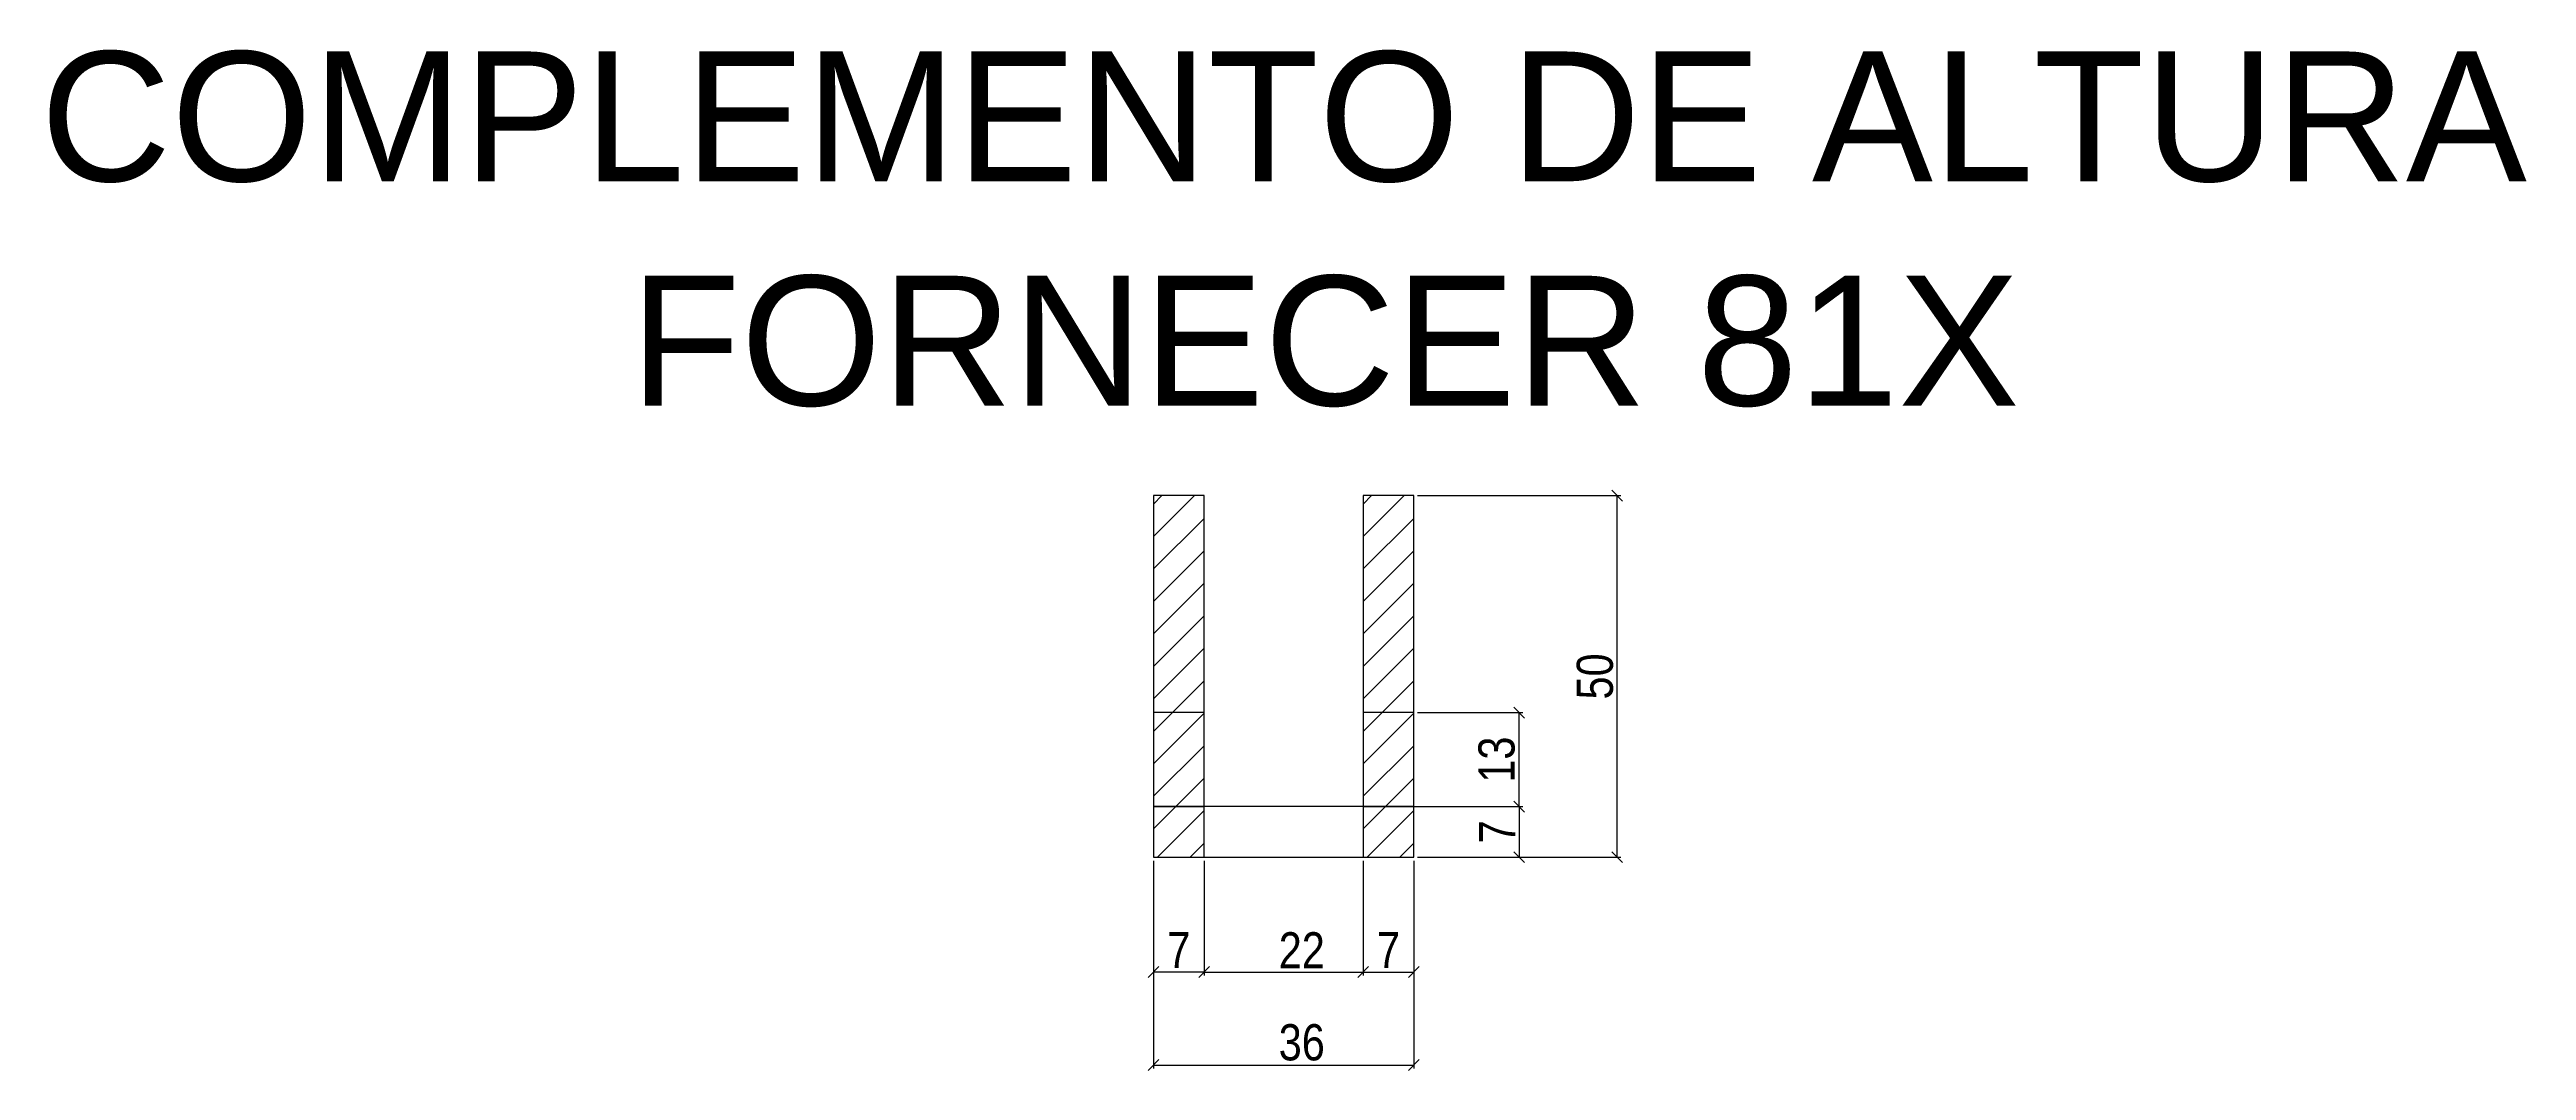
# Model space of a CAD drawing. Extents: x 15230 to 21256, y 3128 to 7338.
# Drawn here: x 17708 to 18393, y 4533 to 4815 of the extents above; entities that cross this region are included whole.
import ezdxf

# ---------------------------------------------------------------- set-up
doc = ezdxf.new("R2010")
doc.units = 0
doc.layers.add('COTA', color=241, linetype='Continuous')
doc.styles.add('COTA TECNICA 2X', font='techl___.ttf', dxfattribs={"height": 10})
doc.styles.add('R80-50', font='arial.ttf', dxfattribs={"height": 10})
doc.dimstyles.new('SECAO', dxfattribs={"dimscale": 0.333333, "dimtxt": 5, "dimasz": 9, "dimexe": 3, "dimexo": 3, "dimgap": 3, "dimtad": 1, "dimdec": 1, "dimlfac": 0.5, "dimzin": 12, "dimdsep": 46, "dimtxsty": 'COTA TECNICA 2X', "dimblk1": 'OBLIQUE', "dimblk2": 'OBLIQUE', "dimsah": 1, "dimcen": 0.9, "dimclrd": 4, "dimclre": 4, "dimclrt": 240, "dimadec": 1, "dimazin": 3, "dimtfac": 1, "dimtdec": 1, "dimtmove": 0, "dimatfit": 3, "dimfxl": 1, "dimtolj": 1, "dimtzin": 12, "dimarcsym": 0})

# ---------------------------------------------------------------- blocks, each defined once
blk = doc.blocks.new('_Oblique')
at = {"color": 0, "linetype": 'ByBlock', "lineweight": -2}
blk.add_line((-0.5, -0.5), (0.5, 0.5), dxfattribs=at)
blk = doc.blocks.new('*D48')
at = {"layer": 'COTA', "color": 4, "lineweight": -2, "transparency": 16777216}
for p, q in [((18013.23, 4590.86), (18013.23, 4533.4)), ((18085.23, 4590.86), (18085.23, 4533.4)), ((18013.23, 4534.4), (18085.23, 4534.4))]:
    blk.add_line(p, q, dxfattribs=at)
at = {"layer": 'DEFPOINTS', "color": 0, "transparency": 16777216}
for p in [(18013.23, 4591.86), (18085.23, 4591.86), (18085.23, 4534.4)]:
    blk.add_point(p, dxfattribs=at)
at = {"layer": 'COTA', "color": 4, "lineweight": -2, "transparency": 16777216, "xscale": 3, "yscale": 3, "zscale": 3, "rotation": 180}
blk.add_blockref('_Oblique', (18013.23, 4534.4), dxfattribs=at)
at = {"layer": 'COTA', "color": 4, "lineweight": -2, "transparency": 16777216, "xscale": 3, "yscale": 3, "zscale": 3}
blk.add_blockref('_Oblique', (18085.23, 4534.4), dxfattribs=at)
at = {"layer": 'COTA', "color": 240, "transparency": 16777216, "insert": (18054.23, 4540.62), "char_height": 10, "attachment_point": 5, "style": 'COTA TECNICA 2X'}
blk.add_mtext('\\A1;36', dxfattribs=at)
blk = doc.blocks.new('*D49')
at = {"layer": 'COTA', "color": 4, "lineweight": -2, "transparency": 16777216}
for p, q in [((18027.23, 4590.86), (18027.23, 4559.12)), ((18071.23, 4590.86), (18071.23, 4559.12)), ((18027.23, 4560.12), (18071.23, 4560.12))]:
    blk.add_line(p, q, dxfattribs=at)
at = {"layer": 'DEFPOINTS', "color": 0, "transparency": 16777216}
for p in [(18027.23, 4591.86), (18071.23, 4591.86), (18071.23, 4560.12)]:
    blk.add_point(p, dxfattribs=at)
at = {"layer": 'COTA', "color": 4, "lineweight": -2, "transparency": 16777216, "xscale": 3, "yscale": 3, "zscale": 3, "rotation": 180}
blk.add_blockref('_Oblique', (18027.23, 4560.12), dxfattribs=at)
at = {"layer": 'COTA', "color": 4, "lineweight": -2, "transparency": 16777216, "xscale": 3, "yscale": 3, "zscale": 3}
blk.add_blockref('_Oblique', (18071.23, 4560.12), dxfattribs=at)
at = {"layer": 'COTA', "color": 240, "transparency": 16777216, "insert": (18054.23, 4566.12), "char_height": 10, "attachment_point": 5, "style": 'COTA TECNICA 2X'}
blk.add_mtext('\\A1;22', dxfattribs=at)
blk = doc.blocks.new('*D50')
at = {"layer": 'COTA', "color": 4, "lineweight": -2, "transparency": 16777216}
blk.add_line((18071.23, 4560.12), (18085.23, 4560.12), dxfattribs=at)
at = {"layer": 'DEFPOINTS', "color": 0, "transparency": 16777216}
for p in [(18071.23, 4560.12), (18085.23, 4560.12), (18085.23, 4560.12)]:
    blk.add_point(p, dxfattribs=at)
at = {"layer": 'COTA', "color": 4, "lineweight": -2, "transparency": 16777216, "xscale": 3, "yscale": 3, "zscale": 3, "rotation": 180}
blk.add_blockref('_Oblique', (18071.23, 4560.12), dxfattribs=at)
at = {"layer": 'COTA', "color": 4, "lineweight": -2, "transparency": 16777216, "xscale": 3, "yscale": 3, "zscale": 3}
blk.add_blockref('_Oblique', (18085.23, 4560.12), dxfattribs=at)
at = {"layer": 'COTA', "color": 240, "transparency": 16777216, "insert": (18078.23, 4566.19), "char_height": 10, "attachment_point": 5, "style": 'COTA TECNICA 2X'}
blk.add_mtext('\\A1;7', dxfattribs=at)
blk = doc.blocks.new('*D51')
at = {"layer": 'COTA', "color": 4, "lineweight": -2, "transparency": 16777216}
blk.add_line((18027.23, 4560.12), (18013.23, 4560.12), dxfattribs=at)
at = {"layer": 'DEFPOINTS', "color": 0, "transparency": 16777216}
for p in [(18013.23, 4560.12), (18013.23, 4560.12), (18027.23, 4560.12)]:
    blk.add_point(p, dxfattribs=at)
at = {"layer": 'COTA', "color": 4, "lineweight": -2, "transparency": 16777216, "xscale": 3, "yscale": 3, "zscale": 3, "rotation": 180}
blk.add_blockref('_Oblique', (18013.23, 4560.12), dxfattribs=at)
at = {"layer": 'COTA', "color": 4, "lineweight": -2, "transparency": 16777216, "xscale": 3, "yscale": 3, "zscale": 3}
blk.add_blockref('_Oblique', (18027.23, 4560.12), dxfattribs=at)
at = {"layer": 'COTA', "color": 240, "transparency": 16777216, "insert": (18020.23, 4566.19), "char_height": 10, "attachment_point": 5, "style": 'COTA TECNICA 2X'}
blk.add_mtext('\\A1;7', dxfattribs=at)
blk = doc.blocks.new('*D52')
at = {"layer": 'COTA', "color": 4, "lineweight": -2, "transparency": 16777216}
for p, q in [((18072.23, 4605.86), (18115.38, 4605.86)), ((18114.38, 4605.86), (18114.38, 4591.86)), ((18090.28, 4591.86), (18115.38, 4591.86))]:
    blk.add_line(p, q, dxfattribs=at)
at = {"layer": 'DEFPOINTS', "color": 0, "transparency": 16777216}
for p in [(18071.23, 4605.86), (18089.28, 4591.86), (18114.38, 4591.86)]:
    blk.add_point(p, dxfattribs=at)
at = {"layer": 'COTA', "color": 4, "lineweight": -2, "transparency": 16777216, "xscale": 3, "yscale": 3, "zscale": 3}
for p, rotation in [((18114.38, 4605.86), 90), ((18114.38, 4591.86), 270)]:
    blk.add_blockref('_Oblique', p, dxfattribs=dict(at, rotation=rotation))
at = {"layer": 'COTA', "color": 240, "transparency": 16777216, "insert": (18108.3, 4598.86), "char_height": 10, "attachment_point": 5, "rotation": 90, "style": 'COTA TECNICA 2X'}
blk.add_mtext('\\A1;7', dxfattribs=at)
blk = doc.blocks.new('*D53')
at = {"layer": 'COTA', "color": 4, "lineweight": -2, "transparency": 16777216}
for p, q in [((18086.23, 4631.86), (18115.38, 4631.86)), ((18114.38, 4605.86), (18114.38, 4631.86)), ((18086.23, 4605.86), (18115.38, 4605.86))]:
    blk.add_line(p, q, dxfattribs=at)
at = {"layer": 'DEFPOINTS', "color": 0, "transparency": 16777216}
for p in [(18085.23, 4631.86), (18114.38, 4631.86), (18085.23, 4605.86)]:
    blk.add_point(p, dxfattribs=at)
at = {"layer": 'COTA', "color": 4, "lineweight": -2, "transparency": 16777216, "xscale": 3, "yscale": 3, "zscale": 3}
for p, rotation in [((18114.38, 4631.86), 90), ((18114.38, 4605.86), 270)]:
    blk.add_blockref('_Oblique', p, dxfattribs=dict(at, rotation=rotation))
at = {"layer": 'COTA', "color": 240, "transparency": 16777216, "insert": (18108.16, 4618.86), "char_height": 10, "attachment_point": 5, "rotation": 90, "style": 'COTA TECNICA 2X'}
blk.add_mtext('\\A1;13', dxfattribs=at)
blk = doc.blocks.new('*D54')
at = {"layer": 'COTA', "color": 4, "lineweight": -2, "transparency": 16777216}
for p, q in [((18086.23, 4691.86), (18142.47, 4691.86)), ((18141.47, 4591.86), (18141.47, 4691.86)), ((18086.23, 4591.86), (18142.47, 4591.86))]:
    blk.add_line(p, q, dxfattribs=at)
at = {"layer": 'DEFPOINTS', "color": 0, "transparency": 16777216}
for p in [(18085.23, 4691.86), (18141.47, 4691.86), (18085.23, 4591.86)]:
    blk.add_point(p, dxfattribs=at)
at = {"layer": 'COTA', "color": 4, "lineweight": -2, "transparency": 16777216, "xscale": 3, "yscale": 3, "zscale": 3}
for p, rotation in [((18141.47, 4691.86), 90), ((18141.47, 4591.86), 270)]:
    blk.add_blockref('_Oblique', p, dxfattribs=dict(at, rotation=rotation))
at = {"layer": 'COTA', "color": 240, "transparency": 16777216, "insert": (18135.36, 4641.86), "char_height": 10, "attachment_point": 5, "rotation": 90, "style": 'COTA TECNICA 2X'}
blk.add_mtext('\\A1;50', dxfattribs=at)

msp = doc.modelspace()

# ---------------------------------------------------------------- hatches: boundary and pattern name
at = {"layer": 'COTA'}
h = msp.add_hatch(dxfattribs=at)
h.set_pattern_fill('ANSI31', color=256, scale=2, style=0)
h.set_pattern_definition([(45, (-1830.991, -1217.3335), (-4.490128, 4.490128), [])])
h.paths.add_polyline_path([(18013.23, 4591.86), (18027.23, 4591.86), (18027.23, 4691.86), (18013.23, 4691.86)])
h = msp.add_hatch(dxfattribs=at)
h.set_pattern_fill('ANSI31', color=256, scale=2, style=0)
h.set_pattern_definition([(45, (-1772.991, -1217.3335), (-4.490128, 4.490128), [])])
h.paths.add_polyline_path([(18071.23, 4591.86), (18085.23, 4591.86), (18085.23, 4691.86), (18071.23, 4691.86)])

# ---------------------------------------------------------------- linework, layer by layer
at = {"linetype": 'Continuous'}
for points in [[(18013.23, 4591.86), (18027.23, 4591.86), (18027.23, 4691.86), (18013.23, 4691.86)], [(18071.23, 4591.86), (18085.23, 4591.86), (18085.23, 4691.86), (18071.23, 4691.86)]]:
    msp.add_lwpolyline(points, close=True, dxfattribs=at)
for points in [[(18027.23, 4605.86), (18027.23, 4605.86), (18027.23, 4631.86), (18013.23, 4631.86), (18013.23, 4605.86), (18027.23, 4605.86)], [(18085.23, 4605.86), (18085.23, 4605.86), (18085.23, 4631.86), (18071.23, 4631.86), (18071.23, 4605.86), (18085.23, 4605.86)], [(18035.23, 4591.86), (18085.23, 4591.86), (18085.23, 4605.86), (18013.23, 4605.86), (18013.23, 4591.86), (18035.23, 4591.86)]]:
    msp.add_lwpolyline(points, dxfattribs=at)

# ---------------------------------------------------------------- texts
at = {"color": 1, "char_height": 35.8789, "attachment_point": 1, "style": 'R80-50'}
for s, width, gutter_width, insert in [('COMPLEMENTO DE ALTURA', 746.6959, 25, (17705.29, 4814.68)), ('FORNECER 81X', 442.9935, 50, (17868.41, 4752.66))]:
    msp.add_mtext_dynamic_manual_height_columns(s, width=width, gutter_width=gutter_width, heights=[0], dxfattribs=dict(at, insert=insert))

# ---------------------------------------------------------------- dimensions: what is measured, and where the dimension line sits
at = {"layer": 'COTA', "color": 3}
for base, p1, p2, picture, middle in [((18141.47, 4691.86), (18085.23, 4591.86), (18085.23, 4691.86), '*D54', (18135.36, 4641.86)), ((18114.38, 4631.86), (18085.23, 4605.86), (18085.23, 4631.86), '*D53', (18108.16, 4618.86)), ((18114.38, 4591.86), (18071.23, 4605.86), (18089.28, 4591.86), '*D52', (18108.3, 4598.86))]:
    dim = msp.add_linear_dim(base=base, p1=p1, p2=p2, angle=90, dimstyle='SECAO', dxfattribs=at)
    dim.commit()
    dim.dimension.update_dxf_attribs({"geometry": picture, "text_midpoint": middle})
for base, p1, p2, picture, middle in [((18085.23, 4534.4), (18013.23, 4591.86), (18085.23, 4591.86), '*D48', (18054.23, 4534.4)), ((18071.23, 4560.12), (18027.23, 4591.86), (18071.23, 4591.86), '*D49', (18054.23, 4560.12)), ((18085.23, 4560.12), (18071.23, 4560.12), (18085.23, 4560.12), '*D50', (18078.23, 4560.12))]:
    dim = msp.add_linear_dim(base=base, p1=p1, p2=p2, dimstyle='SECAO', dxfattribs=at)
    dim.commit()
    dim.dimension.update_dxf_attribs({"geometry": picture, "text_midpoint": middle, "dimtype": 160})
dim = msp.add_linear_dim(base=(18013.23, 4560.12), p1=(18027.23, 4560.12), p2=(18013.23, 4560.12), dimstyle='SECAO', dxfattribs=at)
dim.commit()
dim.dimension.update_dxf_attribs({"geometry": '*D51', "text_midpoint": (18020.23, 4566.19)})

doc.saveas('drawing.dxf')
